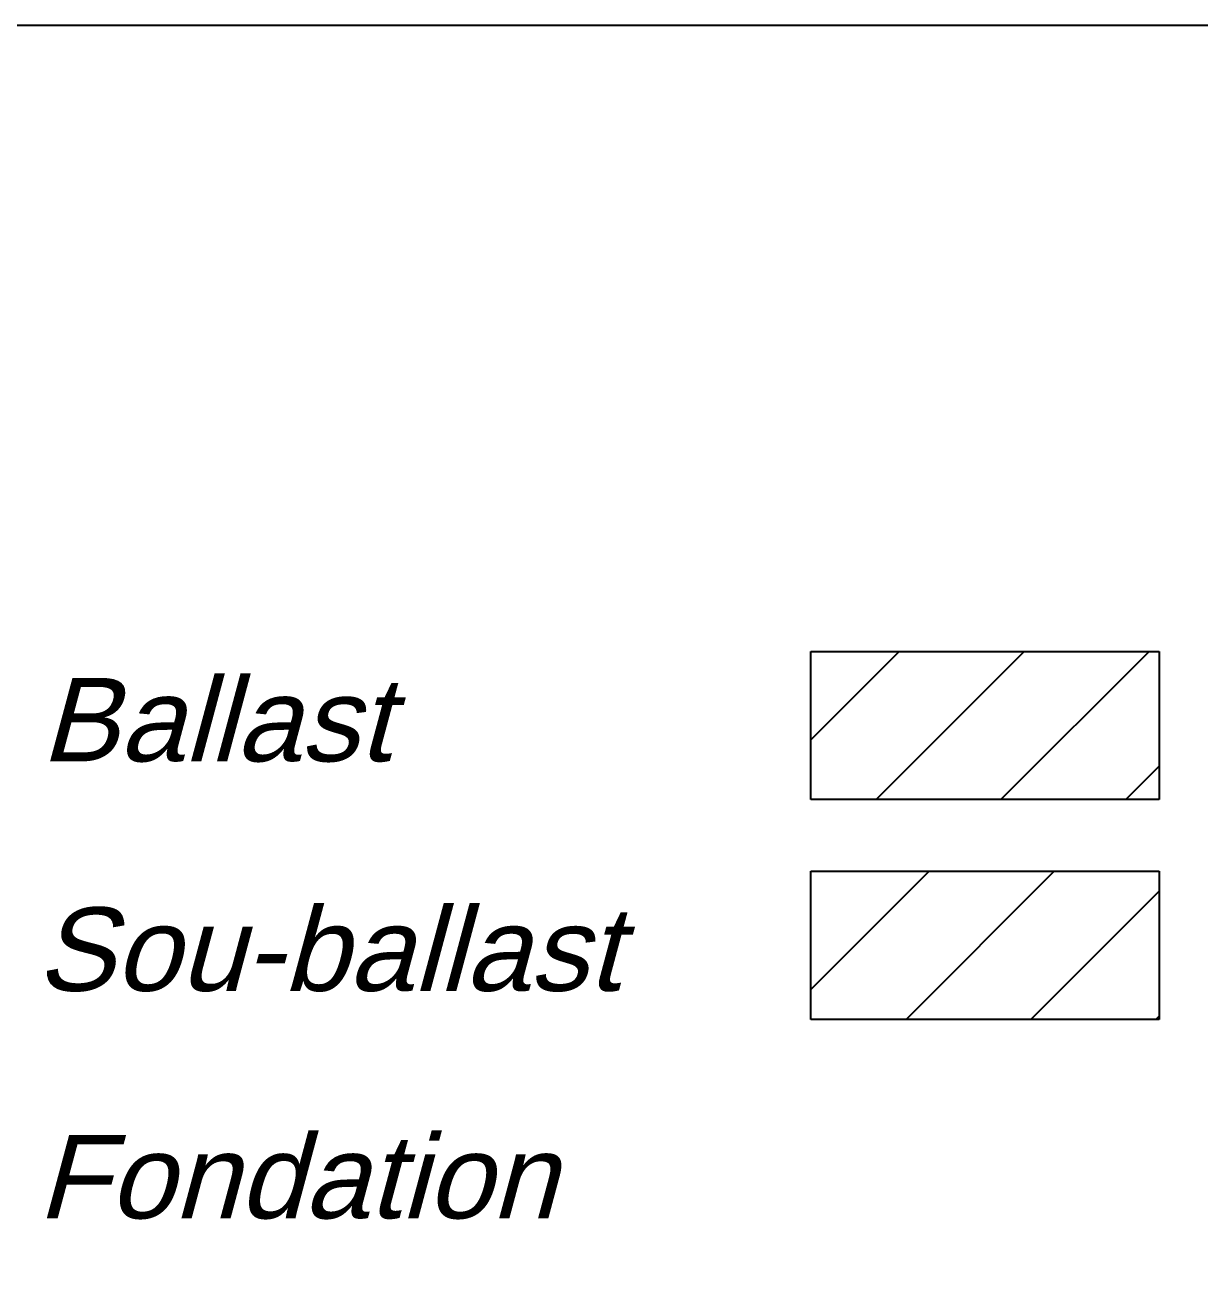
# Model space of a CAD drawing. Header units: millimetres. Extents: x 2762 to 3076, y 916 to 3305.
# Drawn here: x 2909.88 to 2915.36, y 1405.24 to 1411.15 of the extents above; entities that cross this region are included whole.
import ezdxf

# ---------------------------------------------------------------- set-up
doc = ezdxf.new("R2010")
doc.units = ezdxf.units.MM
doc.header["$LTSCALE"] = 2
doc.layers.add('C-ANNO-TABL-TEXT', color=150, linetype='Continuous')
doc.styles.add('ARIAL', font='arial.ttf')

msp = doc.modelspace()

# ---------------------------------------------------------------- linework, layer by layer
at = {"color": 1, "linetype": 'Continuous'}
for p, q in [((2913.5476, 1407.8061), (2913.96, 1408.2185)), ((2913.8518, 1407.5266), (2914.5437, 1408.2185)), ((2914.4356, 1407.5266), (2915.1275, 1408.2185)), ((2915.0193, 1407.5266), (2915.1745, 1407.6818))]:
    msp.add_line(p, q, dxfattribs=at)
for p, q in [((2913.5476, 1408.2185), (2915.1745, 1408.2185)), ((2913.5476, 1407.5266), (2913.5476, 1408.2185)), ((2915.1745, 1408.2185), (2915.1745, 1407.5266)), ((2915.1745, 1407.5266), (2913.5476, 1407.5266)), ((2913.5476, 1407.1911), (2915.1745, 1407.1911)), ((2913.5476, 1406.4992), (2913.5476, 1407.1911)), ((2915.1745, 1407.1911), (2915.1745, 1406.4992)), ((2915.1745, 1406.4992), (2913.5476, 1406.4992))]:
    msp.add_line(p, q)
at = {"color": 3, "linetype": 'Continuous'}
for p, q in [((2913.5476, 1406.6387), (2914.1001, 1407.1911)), ((2913.9919, 1406.4992), (2914.6838, 1407.1911)), ((2914.5756, 1406.4992), (2915.1745, 1407.0981)), ((2915.1593, 1406.4992), (2915.1745, 1406.5144))]:
    msp.add_line(p, q, dxfattribs=at)
msp.add_lwpolyline([(2873.8899, 1411.1454), (2922.8899, 1411.1454), (2922.8899, 1381.6454), (2873.8899, 1381.6454)], close=True)

# ---------------------------------------------------------------- texts
at = {"layer": 'C-ANNO-TABL-TEXT', "color": 7, "style": 'ARIAL', "oblique": 15}
for s, p in [('Ballast', (2909.9491, 1407.705)), ('Sou-ballast', (2909.9292, 1406.6322)), ('Fondation', (2909.9336, 1405.5689))]:
    msp.add_text(s, height=0.39, dxfattribs=at).set_placement(p)

doc.saveas('drawing.dxf')
